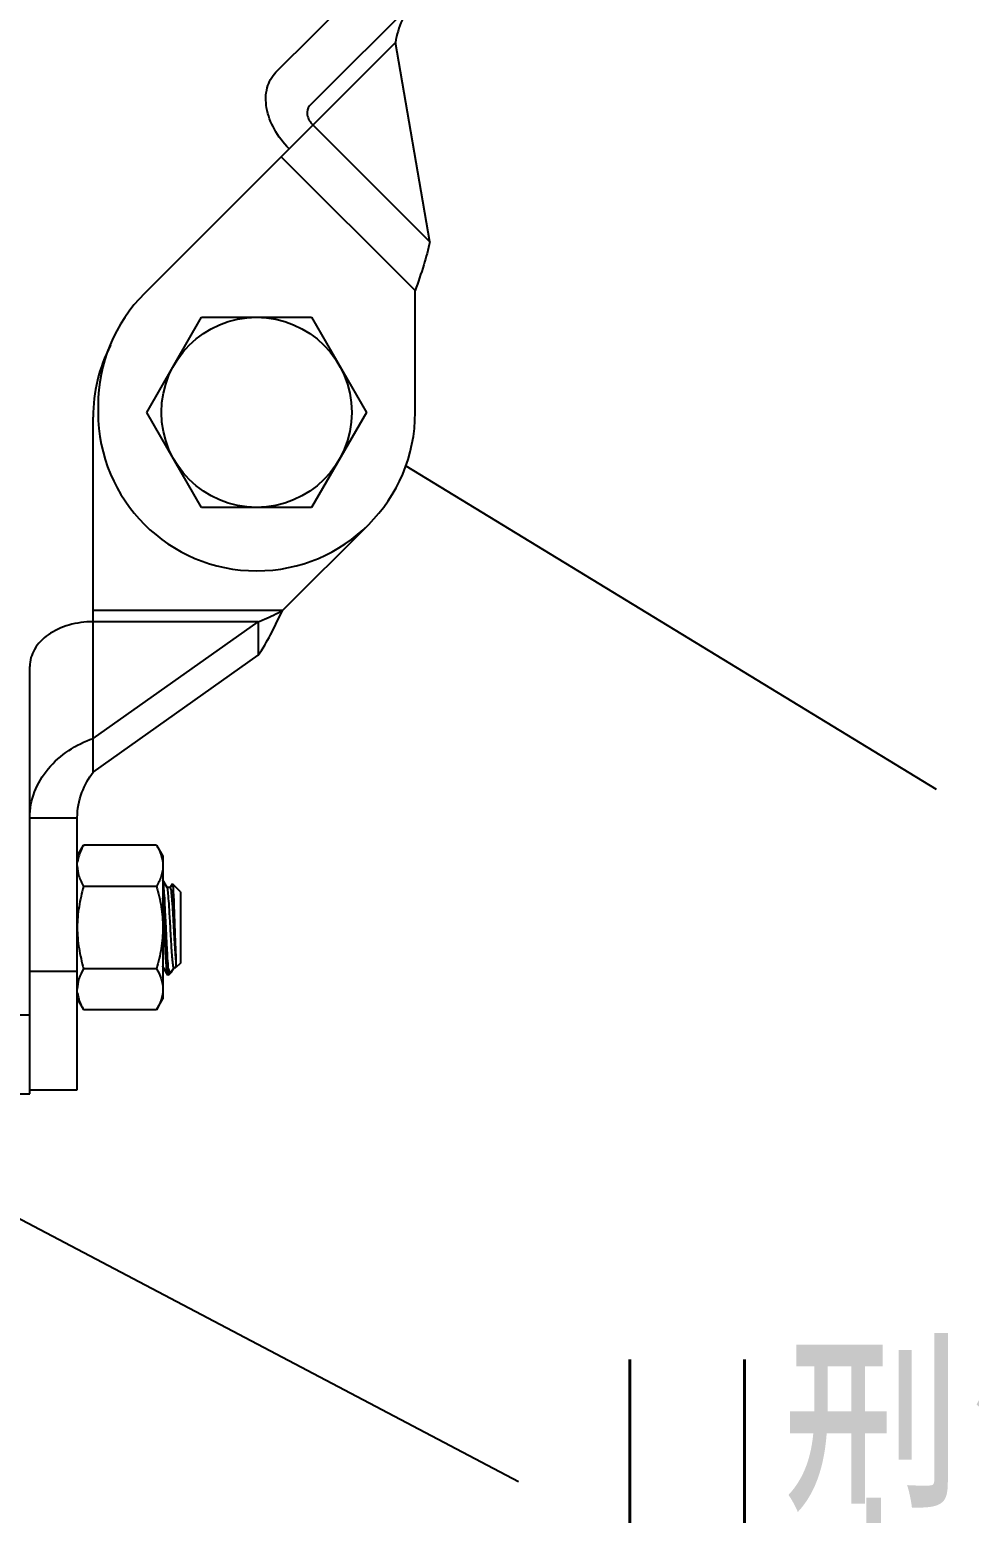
# Model space of a CAD drawing. Extents: x 27938 to 650306, y -92720 to 1524912.
# Drawn here: x 316519 to 317895, y 842044 to 844218 of the extents above; entities that cross this region are included whole.
import ezdxf

# ---------------------------------------------------------------- set-up
doc = ezdxf.new("R2010")
doc.units = 0
doc.header["$LTSCALE"] = 1000
doc.header["$MEASUREMENT"] = 0
doc.layers.add('W_DIM', color=4, linetype='Continuous')
doc.styles.get("Standard").update_dxf_attribs({"font": 'gbenor.shx', "bigfont": 'gbcbig.shx'})
doc.styles.add('wwp100', font='txt.shx', dxfattribs={"width": 0.7, "height": 400, "bigfont": 'hztxt.shx'})
doc.dimstyles.get("Standard").update_dxf_attribs({"dimtxt": 0.18, "dimasz": 0.18, "dimexe": 0.18, "dimexo": 0.0625, "dimgap": 0.09, "dimtad": 0, "dimtih": 1, "dimtoh": 1, "dimdec": 4, "dimzin": 0, "dimdsep": 46, "dimtxsty": 'Standard', "dimcen": 0.09, "dimadec": 0, "dimazin": 0, "dimtfac": 1, "dimtdec": 4, "dimtofl": 0, "dimtmove": 0, "dimatfit": 3, "dimfxl": 1, "dimtolj": 1, "dimtzin": 0, "dimarcsym": 0})

msp = doc.modelspace()

# ---------------------------------------------------------------- linework, layer by layer
at = {"linetype": 'Continuous'}
for p, q in [((316879.5, 844155.7), (317049.9, 844326.1)), ((316928.7, 844106.4), (317099.2, 844276.8)), ((316686.8, 843831.6), (317054.5, 844199.3)), ((317104.7, 843907.3), (317054.5, 844199.3)), ((317104.7, 843907.3), (316933.6, 844078.4)), ((316887.1, 844031.9), (317083.4, 843835.6)), ((317083.4, 843657.2), (317083.4, 843835.6)), ((316690.1, 843657.2), (316770.6, 843796.6)), ((316770.6, 843796.6), (316931.6, 843796.6)), ((316931.6, 843796.6), (317012.1, 843657.2)), ((316618.8, 843667.3), (316618.8, 843657.2)), ((316611.6, 843130), (316611.6, 843650)), ((316770.6, 843517.8), (316690.1, 843657.2)), ((317012.1, 843657.2), (316931.6, 843517.8)), ((316931.6, 843517.8), (316770.6, 843517.8)), ((316889.2, 843366.8), (317015.4, 843492.9)), ((316889.2, 843366.8), (316611.6, 843366.8)), ((316853.6, 843350.4), (316611.6, 843350.4)), ((316611.6, 843179.3), (316853.6, 843350.4)), ((316853.6, 843350.4), (316853.6, 843301.1)), ((316611.6, 843130), (316853.6, 843301.1)), ((316518.7, 842658.2), (316518.7, 843284.7)), ((316518.7, 843063.1), (316588.4, 843063.1)), ((316588.4, 842664.1), (316588.4, 843063.1)), ((316588.4, 843006.7), (316597.7, 843022.9)), ((316704.5, 843022.9), (316597.7, 843022.9)), ((316704.5, 843022.9), (316713.8, 843006.7)), ((316713.8, 843006.7), (316713.8, 842797.7)), ((316720.1, 842960.6), (316713.8, 842971.4)), ((316704.5, 842962.5), (316597.7, 842962.5)), ((316724.8, 842960.8), (316719.8, 842960.8)), ((316727.6, 842965.9), (316724.7, 842960.9)), ((316727.6, 842965.9), (316727.8, 842966)), ((316739.4, 842954.5), (316727.8, 842966)), ((316739.4, 842954.5), (316739.4, 842849.9)), ((316704.5, 842841.8), (316597.7, 842841.8)), ((316713.8, 842843.5), (316714.7, 842843.5)), ((316714.4, 842843.8), (316714.2, 842844.1)), ((316714.4, 842843.8), (316720.8, 842832.7)), ((316722, 842832.5), (316722, 842841.3)), ((316726.5, 842837.3), (316730.1, 842843.5)), ((316730, 842843.5), (316733, 842843.5)), ((316733, 842854.6), (316733, 842843.5)), ((316739.4, 842849.9), (316733, 842843.5)), ((316518.7, 842838.3), (316588.4, 842838.3)), ((316721.1, 842832.5), (316720.8, 842832.7)), ((316722, 842832.5), (316721.1, 842832.5)), ((316725.8, 842836.4), (316722, 842832.5)), ((316725.8, 842836.4), (316726.5, 842837.3)), ((316588.4, 842797.7), (316597.7, 842781.5)), ((316704.5, 842781.5), (316713.8, 842797.7)), ((316449, 842774.4), (316518.7, 842774.4)), ((316704.5, 842781.5), (316597.7, 842781.5)), ((316449, 842658.2), (316518.7, 842658.2)), ((316518.7, 842664.1), (316588.4, 842664.1))]:
    msp.add_line(p, q, dxfattribs=at)
msp.add_circle((316851.1, 843657.2), 139.4, dxfattribs=at)
for centre, radius, start, end in [((316851.1, 843667.3), 232.3, 135, 180), ((316843.9, 843650), 232.3, 152.9997, 180), ((316851.1, 843657.2), 232.3, 180, 0), ((316635.3, 842992.6), 47, 172.5984, 173.3691), ((316718.6, 842845.8), 4.7, 198.4953, 200.8866), ((316635.3, 842811.8), 47, 186.6309, 187.4031)]:
    msp.add_arc(centre, radius, start, end, dxfattribs=at)
for points, knots in [([(317085.4, 844263.1), (317076.6, 844254.2), (317062.8, 844233.9), (317056.4, 844210.6), (317054.5, 844199.3)], [0, 0, 0, 0, 0.522516, 1, 1, 1, 1]), ([(316898.7, 844043.5), (316890.2, 844052), (316876, 844070.6), (316864.2, 844101.8), (316864.1, 844132.3), (316873.3, 844149.5), (316879.5, 844155.7)], [0, 0, 0, 0, 0.287971, 0.555344, 0.790532, 1, 1, 1, 1]), ([(316928.7, 844106.4), (316925.6, 844103.2), (316923.6, 844091.4), (316929.5, 844082.4), (316933.6, 844078.4)], [0, 0, 0, 0, 0.440241, 1, 1, 1, 1]), ([(317104.7, 843907.3), (317102.6, 843895.8), (317095.8, 843871.7), (317087.7, 843848.1), (317083.4, 843835.6)], [0, 0, 0, 0, 0.468219, 1, 1, 1, 1]), ([(316853.6, 843350.4), (316856.6, 843351.5), (316868.8, 843356.3), (316880.4, 843362.3), (316889.2, 843366.8)], [0, 0, 0, 0, 0.244001, 1, 1, 1, 1]), ([(316853.6, 843301.1), (316860.2, 843310.7), (316872.5, 843332.5), (316883.4, 843354.9), (316889.2, 843366.8)], [0, 0, 0, 0, 0.468219, 1, 1, 1, 1]), ([(316611.6, 843350.4), (316599.6, 843350.4), (316576.4, 843347.2), (316546, 843333.5), (316524.3, 843312.1), (316518.7, 843293.4), (316518.7, 843284.7)], [0, 0, 0, 0, 0.287969, 0.555344, 0.790533, 1, 1, 1, 1]), ([(316518.7, 843063.1), (316518.7, 843075.9), (316523.7, 843102.1), (316551.3, 843147.6), (316586.6, 843170.6), (316611.6, 843179.3)], [0, 0, 0, 0, 0.244342, 0.495326, 1, 1, 1, 1]), ([(316588.4, 843063.1), (316588.4, 843075.6), (316593, 843099.7), (316604.9, 843120.7), (316611.6, 843130)], [0, 0, 0, 0, 0.522516, 1, 1, 1, 1]), ([(316597.7, 843022.9), (316596.6, 843020.9), (316592.5, 843013.3), (316589.6, 843005), (316588.8, 842998.6)], [0, 0, 0, 0, 0.26074, 1, 1, 1, 1]), ([(316704.5, 843022.9), (316707.2, 843018.1), (316711.9, 843008.5), (316713.8, 842997.8), (316713.8, 842992.7)], [0, 0, 0, 0, 0.514931, 1, 1, 1, 1]), ([(316588.4, 842992.7), (316588.4, 842987.5), (316590.3, 842976.9), (316595, 842967.3), (316597.7, 842962.5)], [0, 0, 0, 0, 0.485069, 1, 1, 1, 1]), ([(316713.8, 842992.7), (316713.8, 842987.5), (316711.9, 842976.9), (316707.2, 842967.3), (316704.5, 842962.5)], [0, 0, 0, 0, 0.485069, 1, 1, 1, 1]), ([(316722, 842841.3), (316721, 842851.8), (316720.1, 842869.3), (316718.9, 842894.1), (316717.9, 842915.2), (316716.9, 842935), (316716.1, 842951.6), (316715, 842963.3), (316714.6, 842969.5), (316713.8, 842971.4)], [0, 0, 0, 0, 0.242677, 0.403766, 0.571084, 0.728325, 0.86011, 0.953625, 1, 1, 1, 1]), ([(316597.7, 842962.5), (316594.9, 842952.7), (316590.2, 842932.8), (316588.4, 842912.4), (316588.4, 842902.2)], [0, 0, 0, 0, 0.500104, 1, 1, 1, 1]), ([(316704.5, 842962.5), (316707.3, 842952.7), (316712, 842932.8), (316713.8, 842912.4), (316713.8, 842902.2)], [0, 0, 0, 0, 0.500104, 1, 1, 1, 1]), ([(316720.4, 842959.8), (316720.4, 842959.9), (316720.3, 842960.2), (316720.2, 842960.5), (316720.1, 842960.6)], [0, 0, 0, 0, 0.571751, 1, 1, 1, 1]), ([(316730, 842843.5), (316729.6, 842843.5), (316729.2, 842845.4), (316728.6, 842847.9), (316728.1, 842852.9), (316727.5, 842859.2), (316726.9, 842867.1), (316726.1, 842879.7), (316725.2, 842896.8), (316724, 842917.3), (316723, 842935.8), (316721.8, 842949.7), (316721.2, 842957.2), (316720.4, 842959.8)], [0, 0, 0, 0, 0.00993, 0.035692, 0.077147, 0.133012, 0.201431, 0.280113, 0.457397, 0.641103, 0.8066, 0.931746, 1, 1, 1, 1]), ([(316733, 842854.6), (316732.1, 842864.4), (316731.2, 842880.2), (316729.9, 842902.1), (316729, 842919.7), (316728.1, 842933.5), (316727.4, 842943.3), (316726.9, 842949.3), (316726.5, 842954), (316726, 842957.6), (316725.5, 842959.5), (316725.1, 842960.8), (316724.8, 842960.8)], [0, 0, 0, 0, 0.275467, 0.445769, 0.616141, 0.769932, 0.835819, 0.892144, 0.937558, 0.970974, 0.991706, 1, 1, 1, 1]), ([(316727.8, 842966), (316728.1, 842965.7), (316728.2, 842964.4), (316728.6, 842962.1), (316728.8, 842958.2), (316729.3, 842950.6), (316729.8, 842938.6), (316730.4, 842922), (316731, 842903.6), (316731.8, 842881), (316732.4, 842864.7), (316733, 842854.6)], [0, 0, 0, 0, 0.009691, 0.032013, 0.066681, 0.112991, 0.236161, 0.390242, 0.560502, 0.730169, 1, 1, 1, 1]), ([(316720.4, 842834), (316719.9, 842835.9), (316719.4, 842841.2), (316718.2, 842856), (316717, 842880.5), (316715.5, 842912.3), (316714.5, 842934.6), (316713.8, 842945.2)], [0, 0, 0, 0, 0.052851, 0.14115, 0.400167, 0.712507, 1, 1, 1, 1]), ([(316588.4, 842902.2), (316588.4, 842892), (316590.2, 842871.5), (316594.9, 842851.6), (316597.7, 842841.8)], [0, 0, 0, 0, 0.499896, 1, 1, 1, 1]), ([(316713.8, 842902.2), (316713.8, 842892), (316712, 842871.5), (316707.3, 842851.6), (316704.5, 842841.8)], [0, 0, 0, 0, 0.499896, 1, 1, 1, 1]), ([(316597.7, 842841.8), (316595, 842837.1), (316590.3, 842827.5), (316588.4, 842816.8), (316588.4, 842811.7)], [0, 0, 0, 0, 0.514931, 1, 1, 1, 1]), ([(316704.5, 842841.8), (316707.2, 842837.1), (316711.9, 842827.5), (316713.8, 842816.8), (316713.8, 842811.7)], [0, 0, 0, 0, 0.514931, 1, 1, 1, 1]), ([(316722, 842841.3), (316722.2, 842840.3), (316722.8, 842838.7), (316723.6, 842836.9), (316724.8, 842835.7), (316725.6, 842836.1), (316725.8, 842836.4)], [0, 0, 0, 0, 0.409984, 0.688664, 0.852512, 1, 1, 1, 1]), ([(316588.8, 842805.7), (316589, 842803.7), (316590.7, 842795.2), (316594.4, 842787.2), (316597.7, 842781.5)], [0, 0, 0, 0, 0.241319, 1, 1, 1, 1]), ([(316713.8, 842811.7), (316713.8, 842806.5), (316711.9, 842795.8), (316707.2, 842786.2), (316704.5, 842781.5)], [0, 0, 0, 0, 0.485069, 1, 1, 1, 1])]:
    msp.add_open_spline(points, degree=3, knots=knots, dxfattribs=at)
for points in [[(316714.2, 842844.3), (316714, 842844.7), (316713.9, 842845.2), (316713.8, 842845.6)], [(316720.8, 842832.7), (316720.6, 842833.1), (316720.5, 842833.6), (316720.4, 842834)]]:
    msp.add_open_spline(points, degree=3, dxfattribs=at)

# ---------------------------------------------------------------- texts
at = {"layer": 'W_DIM', "color": 7, "style": 'wwp100', "width": 0.7}
msp.add_text('U型管吊架', height=400, dxfattribs=at).set_placement((317349.7, 841869))

# ---------------------------------------------------------------- leaders
for points in [[(317069.8, 843578.7), (317846.5, 843105.1)], [(316443.2, 842507.1), (317234.6, 842090.3)]]:
    msp.add_leader(points, dimstyle='Standard', override={"dimgap": 20, "dimtad": 0})

doc.saveas('drawing.dxf')
